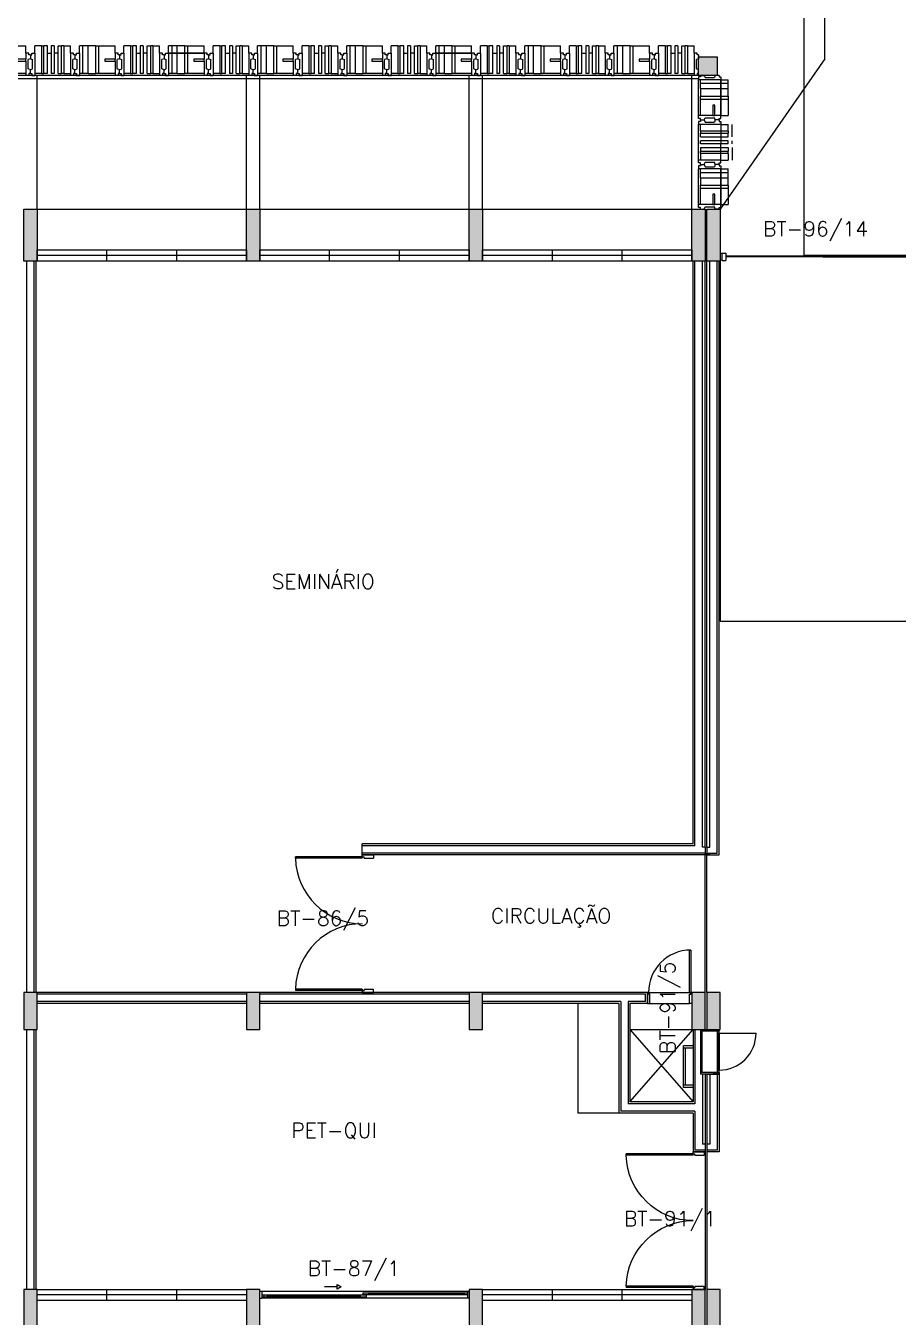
# Model space of a CAD drawing. Header units: millimetres. Extents: x 3605 to 3741, y 1123 to 1192.
# Drawn here: x 3701.54 to 3713.29, y 1165.28 to 1182.67 of the extents above; entities that cross this region are included whole.
import ezdxf

# ---------------------------------------------------------------- set-up
doc = ezdxf.new("R2010")
doc.units = ezdxf.units.MM
doc.linetypes.add('HIDDEN', pattern=[9.525, 6.35, -3.175])
for name, color, linetype in [('ar-acesso', 2, 'Continuous'), ('ar-alv', 2, 'Continuous'), ('ar-alv-v', 1, 'Continuous'), ('ar-banc', 1, 'Continuous'), ('ar-brs', 2, 'Continuous'), ('ar-esc', 2, 'Continuous'), ('ar-esq', 2, 'Continuous'), ('ar-estc', 1, 'Continuous'), ('ar-piso', 1, 'Continuous'), ('ar-porta', 1, 'Continuous'), ('ar-proj', 1, 'HIDDEN'), ('ar-projarmario', 1, 'HIDDEN'), ('ar-reboco', 2, 'Continuous'), ('AR-SIMB CONG', 1, 'Continuous'), ('ar-xis', 1, 'Continuous'), ('brs-proj', 1, 'HIDDEN'), ('brs1', 2, 'Continuous'), ('brs2', 1, 'Continuous'), ('brs3', 1, 'Continuous'), ('brs4', 1, 'Continuous'), ('brs5', 1, 'Continuous'), ('ENDEREÇO', 2, 'Continuous'), ('esq-01', 1, 'Continuous'), ('esq-02', 1, 'Continuous'), ('esq-03', 1, 'HIDDEN'), ('esq4', 1, 'Continuous'), ('estc-01', 3, 'Continuous'), ('h-estc', 3, 'Continuous'), ('mob-aud1', 1, 'Continuous'), ('ptm', 2, 'Continuous'), ('shaft1', 2, 'Continuous'), ('TEXTO', 2, 'Continuous')]:
    doc.layers.add(name, color=color, linetype=linetype)
doc.styles.add('UNB-100', font='simplex.shx', dxfattribs={"height": 0.2})
doc.styles.add('UNB1-100', font='simplex.shx', dxfattribs={"height": 0.2})

# ---------------------------------------------------------------- blocks, each defined once
blk = doc.blocks.new('pm-dp90-02p')
at = {"layer": 'ptm'}
for p, q in [((-0.925, 0), (-0.925, 0.15)), ((-0.925, 0.15), (-0.88, 0.15)), ((-0.9, 0), (-0.925, 0)), ((-0.88, 0.025), (-0.9, 0.025)), ((-0.9, 0), (-0.9, 0.025)), ((-0.9, 0), (-0.9, -0.9)), ((-0.88, 0), (-0.9, 0)), ((-0.88, 0.025), (-0.88, 0.15)), ((-0.88, 0), (-0.88, -0.9)), ((0.88, 0.025), (0.88, 0.15)), ((0.925, 0.15), (0.88, 0.15)), ((0.88, 0.025), (0.9, 0.025)), ((0.9, 0), (0.9, 0.025)), ((0.925, 0), (0.925, 0.15)), ((0.88, 0), (0.88, -0.9)), ((0.88, 0), (0.9, 0)), ((0.9, 0), (0.9, -0.9)), ((0.9, 0), (0.925, 0)), ((-0.88, -0.9), (-0.9, -0.9)), ((0.88, -0.9), (0.9, -0.9))]:
    blk.add_line(p, q, dxfattribs=at)
at = {"layer": 'ptm', "color": 1}
for centre, start, end in [((-0.9, 0), 271.2733, 360), ((0.9, 0), 180, 268.7267)]:
    blk.add_arc(centre, 0.9, start, end, dxfattribs=at)
blk = doc.blocks.new('plr01-01p')
at = {"layer": 'h-estc'}
blk.add_hatch(color=3, dxfattribs=at).paths.add_polyline_path([(0.09, 0.075), (-0.09, 0.075), (-0.09, -0.625), (0.09, -0.625)])
at = {"layer": 'estc-01', "color": 3}
blk.add_lwpolyline([(-0.09, 0.075), (-0.09, -0.625), (0.09, -0.625), (0.09, 0.075)], close=True, dxfattribs=at)
blk = doc.blocks.new('esq02-01p')
at = {"layer": 'esq-01'}
for p, q in [((2.91, 0), (0.09, 0)), ((1.03, -0.075), (1.03, 0.075)), ((1.97, -0.075), (1.97, 0.075))]:
    blk.add_line(p, q, dxfattribs=at)
at = {"layer": 'esq-02'}
blk.add_lwpolyline([(2.91, -0.075), (0.09, -0.075), (0.09, 0.075), (2.91, 0.075)], close=True, dxfattribs=at)
blk = doc.blocks.new('esq15-01p')
at = {"layer": 'esq-01'}
for p, q in [((2.91, 0), (0.09, 0)), ((1.03, -0.075), (1.03, 0.075)), ((1.97, -0.075), (1.97, 0.075))]:
    blk.add_line(p, q, dxfattribs=at)
at = {"layer": 'esq-02'}
blk.add_lwpolyline([(2.91, -0.075), (0.09, -0.075), (0.09, 0.075), (2.91, 0.075)], close=True, dxfattribs=at)
blk = doc.blocks.new('plr02-01p')
at = {"layer": 'h-estc'}
blk.add_hatch(color=3, dxfattribs=at).paths.add_polyline_path([(0.09, 0.075), (-0.09, 0.075), (-0.09, -0.425), (0.09, -0.425)])
at = {"layer": 'estc-01', "color": 3}
blk.add_lwpolyline([(-0.09, 0.075), (-0.09, -0.425), (0.09, -0.425), (0.09, 0.075)], close=True, dxfattribs=at)
blk = doc.blocks.new('BRS01-01C-')
at = {"layer": 'brs-proj'}
for p, q in [((-0.075, 0.54), (-0.075, 0.06)), ((0.2, 0.28), (-0.175, 0.28))]:
    blk.add_line(p, q, dxfattribs=at)
at = {"layer": 'brs1'}
for p, q in [((-0.075, 0.58), (-0.075, 0.54)), ((-0.05, 0.58), (-0.075, 0.58)), ((-0.075, 0.54), (0.225, 0.54)), ((-0.05, 0.6), (-0.05, 0.58)), ((-0.05, 0.6), (0, 0.6)), ((0, 0.6), (0.013, 0.57)), ((0.137, 0.57), (0.013, 0.57)), ((0.15, 0.6), (0.137, 0.57)), ((0.2, 0.6), (0.15, 0.6)), ((0.2, 0.6), (0.2, 0.58)), ((0.2, 0.58), (0.225, 0.58)), ((0.225, 0.58), (0.225, 0.54)), ((-0.075, 0.06), (0.005, 0.06)), ((-0.075, 0.02), (-0.075, 0.06)), ((-0.05, 0.02), (-0.075, 0.02)), ((-0.05, 0), (-0.05, 0.02)), ((-0.05, 0), (0, 0)), ((0, 0), (0.013, 0.03)), ((0.137, 0.03), (0.013, 0.03)), ((0.035, 0.06), (0.225, 0.06)), ((0.15, 0), (0.137, 0.03)), ((0.2, 0), (0.15, 0)), ((0.2, 0.02), (0.225, 0.02)), ((0.2, 0), (0.2, 0.02)), ((0.225, 0.02), (0.225, 0.06))]:
    blk.add_line(p, q, dxfattribs=at)
at = {"layer": 'brs2'}
blk.add_line((0.225, 0.06), (0.225, 0.54), dxfattribs=at)
at = {"layer": 'brs3'}
for p, q in [((0.2, 0.493), (-0.175, 0.493)), ((-0.175, 0.422), (-0.175, 0.493)), ((0.2, 0.422), (-0.175, 0.422)), ((0.2, 0.422), (0.2, 0.493)), ((0.005, 0.06), (0.005, 0.2)), ((0.005, 0.2), (0.035, 0.2)), ((0.035, 0.2), (0.035, 0.06))]:
    blk.add_line(p, q, dxfattribs=at)
at = {"layer": 'brs4'}
for p, q in [((-0.075, 0.54), (-0.175, 0.54)), ((-0.175, 0.493), (-0.175, 0.54)), ((0.2, 0.493), (0.2, 0.54)), ((-0.175, 0.32), (-0.175, 0.06)), ((0.2, 0.32), (-0.175, 0.32)), ((0.2, 0.06), (0.2, 0.32)), ((-0.075, 0.06), (-0.175, 0.06))]:
    blk.add_line(p, q, dxfattribs=at)
at = {"layer": 'brs4', "color": 2}
for p, q in [((-0.175, 0.32), (-0.175, 0.422)), ((0.2, 0.422), (0.2, 0.32))]:
    blk.add_line(p, q, dxfattribs=at)
at = {"layer": 'brs5'}
blk.add_line((-0.075, 0.06), (-0.075, 0.54), dxfattribs=at)
at = {"layer": 'brs5', "color": 1}
blk.add_line((0.035, 0.06), (0.005, 0.06), dxfattribs=at)
blk = doc.blocks.new('BRS01-02C')
at = {"layer": 'brs-proj'}
for p, q in [((0.06, 0.075), (0.228, 0.075)), ((0.28, 0.075), (0.32, 0.075)), ((0.54, 0.075), (0.372, 0.075))]:
    blk.add_line(p, q, dxfattribs=at)
at = {"layer": 'brs1'}
for p, q in [((0, 0.05), (0.02, 0.05)), ((0, 0.05), (0, 0)), ((0, 0), (0.03, -0.013)), ((0.02, 0.075), (0.06, 0.075)), ((0.02, 0.05), (0.02, 0.075)), ((0.06, 0.075), (0.06, -0.225)), ((0.54, 0.075), (0.54, -0.225)), ((0.58, 0.075), (0.54, 0.075)), ((0.6, 0), (0.57, -0.013)), ((0.58, 0.05), (0.58, 0.075)), ((0.6, 0.05), (0.58, 0.05)), ((0.6, 0.05), (0.6, 0)), ((0, -0.15), (0.03, -0.137)), ((0, -0.2), (0, -0.15)), ((0.03, -0.137), (0.03, -0.013)), ((0.57, -0.137), (0.57, -0.013)), ((0.6, -0.15), (0.57, -0.137)), ((0.6, -0.2), (0.6, -0.15)), ((0, -0.2), (0.02, -0.2)), ((0.02, -0.2), (0.02, -0.225)), ((0.02, -0.225), (0.06, -0.225)), ((0.58, -0.225), (0.54, -0.225)), ((0.58, -0.2), (0.58, -0.225)), ((0.6, -0.2), (0.58, -0.2))]:
    blk.add_line(p, q, dxfattribs=at)
at = {"layer": 'brs2'}
for p, q in [((0.228, 0.075), (0.28, 0.075)), ((0.372, 0.075), (0.32, 0.075)), ((0.54, -0.225), (0.06, -0.225))]:
    blk.add_line(p, q, dxfattribs=at)
at = {"layer": 'brs3'}
for p, q in [((0.18, -0.2), (0.18, 0.175)), ((0.228, 0.175), (0.18, 0.175)), ((0.228, -0.2), (0.228, 0.175)), ((0.372, -0.2), (0.372, 0.175)), ((0.372, 0.175), (0.42, 0.175)), ((0.42, -0.2), (0.42, 0.175)), ((0.228, -0.2), (0.18, -0.2)), ((0.372, -0.2), (0.42, -0.2))]:
    blk.add_line(p, q, dxfattribs=at)
at = {"layer": 'brs4'}
for p, q in [((0.06, 0.075), (0.06, 0.175)), ((0.15, 0.175), (0.06, 0.175)), ((0.15, 0.175), (0.15, -0.2)), ((0.28, 0.175), (0.28, -0.2)), ((0.32, 0.175), (0.28, 0.175)), ((0.32, 0.175), (0.32, -0.2)), ((0.45, 0.175), (0.54, 0.175)), ((0.45, 0.175), (0.45, -0.2)), ((0.54, 0.075), (0.54, 0.175)), ((0.15, -0.2), (0.06, -0.2)), ((0.32, -0.2), (0.28, -0.2)), ((0.45, -0.2), (0.54, -0.2))]:
    blk.add_line(p, q, dxfattribs=at)
at = {"layer": 'brs4', "color": 3}
for p, q in [((0.15, 0.175), (0.18, 0.175)), ((0.45, 0.175), (0.42, 0.175)), ((0.15, -0.2), (0.18, -0.2)), ((0.45, -0.2), (0.42, -0.2))]:
    blk.add_line(p, q, dxfattribs=at)
at = {"layer": 'brs5'}
for p, q in [((0.228, 0.225), (0.06, 0.225)), ((0.32, 0.225), (0.28, 0.225)), ((0.372, 0.225), (0.54, 0.225))]:
    blk.add_line(p, q, dxfattribs=at)
blk = doc.blocks.new('brs01-01p-oeste')
at = {"layer": 'brs-proj'}
for p, q in [((0.92, -0.2), (0.92, 0.175)), ((2.12, -0.2), (2.12, 0.175))]:
    blk.add_line(p, q, dxfattribs=at)
at = {"layer": 'brs1'}
for p, q in [((0.18, -0.2), (0.18, 0.175)), ((0.228, 0.175), (0.18, 0.175)), ((0.228, -0.2), (0.228, 0.175)), ((0.372, -0.2), (0.372, 0.175)), ((0.372, 0.175), (0.42, 0.175)), ((0.42, -0.2), (0.42, 0.175)), ((0.707, -0.2), (0.707, 0.175)), ((0.778, 0.175), (0.707, 0.175)), ((0.778, -0.2), (0.778, 0.175)), ((1.38, -0.2), (1.38, 0.175)), ((1.428, 0.175), (1.38, 0.175)), ((1.428, -0.2), (1.428, 0.175)), ((1.572, -0.2), (1.572, 0.175)), ((1.572, 0.175), (1.62, 0.175)), ((1.62, -0.2), (1.62, 0.175)), ((1.907, -0.2), (1.907, 0.175)), ((1.978, 0.175), (1.907, 0.175)), ((1.978, -0.2), (1.978, 0.175)), ((2.58, -0.2), (2.58, 0.175)), ((2.628, 0.175), (2.58, 0.175)), ((2.628, -0.2), (2.628, 0.175)), ((2.772, -0.2), (2.772, 0.175)), ((2.772, 0.175), (2.82, 0.175)), ((2.82, -0.2), (2.82, 0.175)), ((0, 0.05), (0.02, 0.05)), ((0, 0.05), (0, 0)), ((0, 0), (0.03, -0.013)), ((0.02, 0.075), (0.06, 0.075)), ((0.02, 0.05), (0.02, 0.075)), ((0.06, 0.075), (0.06, -0.225)), ((0.54, 0.075), (0.54, -0.225)), ((0.58, 0.075), (0.54, 0.075)), ((0.6, 0), (0.57, -0.013)), ((0.58, 0.05), (0.58, 0.075)), ((0.6, 0.05), (0.58, 0.05)), ((0.6, 0.05), (0.62, 0.05)), ((0.6, 0.05), (0.6, 0)), ((0.6, 0.05), (0.6, 0)), ((0.6, 0), (0.63, -0.013)), ((0.62, 0.075), (0.66, 0.075)), ((0.62, 0.05), (0.62, 0.075)), ((0.66, 0.075), (0.66, -0.225)), ((1.14, 0.075), (1.14, -0.005)), ((1.18, 0.075), (1.14, 0.075)), ((1.2, 0), (1.17, -0.013)), ((1.18, 0.05), (1.18, 0.075)), ((1.2, 0.05), (1.18, 0.05)), ((1.2, 0.05), (1.22, 0.05)), ((1.2, 0.05), (1.2, 0)), ((1.2, 0.05), (1.2, 0)), ((1.2, 0), (1.23, -0.013)), ((1.22, 0.075), (1.26, 0.075)), ((1.22, 0.05), (1.22, 0.075)), ((1.26, 0.075), (1.26, -0.225)), ((1.74, 0.075), (1.74, -0.225)), ((1.78, 0.075), (1.74, 0.075)), ((1.8, 0), (1.77, -0.013)), ((1.78, 0.05), (1.78, 0.075)), ((1.8, 0.05), (1.78, 0.05)), ((1.8, 0.05), (1.82, 0.05)), ((1.8, 0.05), (1.8, 0)), ((1.8, 0.05), (1.8, 0)), ((1.8, 0), (1.83, -0.013)), ((1.82, 0.075), (1.86, 0.075)), ((1.82, 0.05), (1.82, 0.075)), ((1.86, 0.075), (1.86, -0.225)), ((2.34, 0.075), (2.34, -0.005)), ((2.38, 0.075), (2.34, 0.075)), ((2.4, 0), (2.37, -0.013)), ((2.38, 0.05), (2.38, 0.075)), ((2.4, 0.05), (2.38, 0.05)), ((2.4, 0.05), (2.42, 0.05)), ((2.4, 0.05), (2.4, 0)), ((2.4, 0.05), (2.4, 0)), ((2.4, 0), (2.43, -0.013)), ((2.42, 0.075), (2.46, 0.075)), ((2.42, 0.05), (2.42, 0.075)), ((2.46, 0.075), (2.46, -0.225)), ((2.94, 0.075), (2.94, -0.225)), ((2.98, 0.075), (2.94, 0.075)), ((3, 0), (2.97, -0.013)), ((2.98, 0.05), (2.98, 0.075)), ((3, 0.05), (2.98, 0.05)), ((3, 0.05), (3, 0)), ((0, -0.15), (0.03, -0.137)), ((0, -0.2), (0, -0.15)), ((0.03, -0.137), (0.03, -0.013)), ((0.57, -0.137), (0.57, -0.013)), ((0.6, -0.15), (0.57, -0.137)), ((0.6, -0.15), (0.63, -0.137)), ((0.6, -0.2), (0.6, -0.15)), ((0.6, -0.2), (0.6, -0.15)), ((0.63, -0.137), (0.63, -0.013)), ((1.14, -0.005), (1, -0.005)), ((1, -0.005), (1, -0.035)), ((1, -0.035), (1.14, -0.035)), ((1.14, -0.035), (1.14, -0.225)), ((1.17, -0.137), (1.17, -0.013)), ((1.2, -0.15), (1.17, -0.137)), ((1.2, -0.15), (1.23, -0.137)), ((1.2, -0.2), (1.2, -0.15)), ((1.2, -0.2), (1.2, -0.15)), ((1.23, -0.137), (1.23, -0.013)), ((1.77, -0.137), (1.77, -0.013)), ((1.8, -0.15), (1.77, -0.137)), ((1.8, -0.15), (1.83, -0.137)), ((1.8, -0.2), (1.8, -0.15)), ((1.8, -0.2), (1.8, -0.15)), ((1.83, -0.137), (1.83, -0.013)), ((2.34, -0.005), (2.2, -0.005)), ((2.2, -0.005), (2.2, -0.035)), ((2.2, -0.035), (2.34, -0.035)), ((2.34, -0.035), (2.34, -0.225)), ((2.37, -0.137), (2.37, -0.013)), ((2.4, -0.15), (2.37, -0.137)), ((2.4, -0.15), (2.43, -0.137)), ((2.4, -0.2), (2.4, -0.15)), ((2.4, -0.2), (2.4, -0.15)), ((2.43, -0.137), (2.43, -0.013)), ((2.97, -0.137), (2.97, -0.013)), ((3, -0.15), (2.97, -0.137)), ((3, -0.2), (3, -0.15)), ((0, -0.2), (0.02, -0.2)), ((0.02, -0.2), (0.02, -0.225)), ((0.02, -0.225), (0.06, -0.225)), ((0.228, -0.2), (0.18, -0.2)), ((0.372, -0.2), (0.42, -0.2)), ((0.58, -0.225), (0.54, -0.225)), ((0.58, -0.2), (0.58, -0.225)), ((0.6, -0.2), (0.58, -0.2)), ((0.6, -0.2), (0.62, -0.2)), ((0.62, -0.2), (0.62, -0.225)), ((0.62, -0.225), (0.66, -0.225)), ((1.18, -0.225), (1.14, -0.225)), ((1.18, -0.2), (1.18, -0.225)), ((1.2, -0.2), (1.18, -0.2)), ((1.2, -0.2), (1.22, -0.2)), ((1.22, -0.2), (1.22, -0.225)), ((1.22, -0.225), (1.26, -0.225)), ((1.428, -0.2), (1.38, -0.2)), ((1.572, -0.2), (1.62, -0.2)), ((1.78, -0.225), (1.74, -0.225)), ((1.78, -0.2), (1.78, -0.225)), ((1.8, -0.2), (1.78, -0.2)), ((1.8, -0.2), (1.82, -0.2)), ((1.82, -0.2), (1.82, -0.225)), ((1.82, -0.225), (1.86, -0.225)), ((1.978, -0.2), (1.907, -0.2)), ((2.38, -0.225), (2.34, -0.225)), ((2.38, -0.2), (2.38, -0.225)), ((2.4, -0.2), (2.38, -0.2)), ((2.4, -0.2), (2.42, -0.2)), ((2.42, -0.2), (2.42, -0.225)), ((2.42, -0.225), (2.46, -0.225)), ((2.628, -0.2), (2.58, -0.2)), ((2.772, -0.2), (2.82, -0.2)), ((2.98, -0.225), (2.94, -0.225)), ((2.98, -0.2), (2.98, -0.225)), ((3, -0.2), (2.98, -0.2))]:
    blk.add_line(p, q, dxfattribs=at)
at = {"layer": 'brs2'}
for p, q in [((0.228, 0.075), (0.28, 0.075)), ((0.372, 0.075), (0.32, 0.075)), ((1.428, 0.075), (1.48, 0.075)), ((1.572, 0.075), (1.52, 0.075)), ((2.628, 0.075), (2.68, 0.075)), ((2.772, 0.075), (2.72, 0.075)), ((0.54, -0.225), (0.06, -0.225)), ((1.14, -0.225), (0.66, -0.225)), ((1.74, -0.225), (1.26, -0.225)), ((2.34, -0.225), (1.86, -0.225)), ((2.94, -0.225), (2.46, -0.225))]:
    blk.add_line(p, q, dxfattribs=at)
at = {"layer": 'brs3'}
for p, q in [((0.15, 0.175), (0.18, 0.175)), ((0.45, 0.175), (0.42, 0.175)), ((1.35, 0.175), (1.38, 0.175)), ((1.65, 0.175), (1.62, 0.175)), ((2.55, 0.175), (2.58, 0.175)), ((2.85, 0.175), (2.82, 0.175)), ((0.15, -0.2), (0.18, -0.2)), ((0.45, -0.2), (0.42, -0.2)), ((0.778, -0.2), (0.707, -0.2)), ((1.35, -0.2), (1.38, -0.2)), ((1.65, -0.2), (1.62, -0.2)), ((2.55, -0.2), (2.58, -0.2)), ((2.85, -0.2), (2.82, -0.2))]:
    blk.add_line(p, q, dxfattribs=at)
at = {"layer": 'brs4'}
for p, q in [((0.06, 0.075), (0.06, 0.175)), ((0.15, 0.175), (0.06, 0.175)), ((0.15, 0.175), (0.15, -0.2)), ((0.28, 0.175), (0.28, -0.2)), ((0.32, 0.175), (0.28, 0.175)), ((0.32, 0.175), (0.32, -0.2)), ((0.45, 0.175), (0.54, 0.175)), ((0.45, 0.175), (0.45, -0.2)), ((0.54, 0.075), (0.54, 0.175)), ((0.66, 0.075), (0.66, 0.175)), ((0.707, 0.175), (0.66, 0.175)), ((0.88, 0.175), (0.778, 0.175)), ((0.88, 0.175), (1.14, 0.175)), ((0.88, -0.2), (0.88, 0.175)), ((1.14, 0.075), (1.14, 0.175)), ((1.26, 0.075), (1.26, 0.175)), ((1.35, 0.175), (1.26, 0.175)), ((1.35, 0.175), (1.35, -0.2)), ((1.48, 0.175), (1.48, -0.2)), ((1.52, 0.175), (1.48, 0.175)), ((1.52, 0.175), (1.52, -0.2)), ((1.65, 0.175), (1.74, 0.175)), ((1.65, 0.175), (1.65, -0.2)), ((1.74, 0.075), (1.74, 0.175)), ((1.86, 0.075), (1.86, 0.175)), ((1.907, 0.175), (1.86, 0.175)), ((2.08, 0.175), (1.978, 0.175)), ((2.08, 0.175), (2.34, 0.175)), ((2.08, -0.2), (2.08, 0.175)), ((2.34, 0.075), (2.34, 0.175)), ((2.46, 0.075), (2.46, 0.175)), ((2.55, 0.175), (2.46, 0.175)), ((2.55, 0.175), (2.55, -0.2)), ((2.68, 0.175), (2.68, -0.2)), ((2.72, 0.175), (2.68, 0.175)), ((2.72, 0.175), (2.72, -0.2)), ((2.85, 0.175), (2.94, 0.175)), ((2.85, 0.175), (2.85, -0.2)), ((2.94, 0.075), (2.94, 0.175)), ((0.15, -0.2), (0.06, -0.2)), ((0.32, -0.2), (0.28, -0.2)), ((0.45, -0.2), (0.54, -0.2)), ((0.707, -0.2), (0.66, -0.2)), ((0.778, -0.2), (0.88, -0.2)), ((1.14, -0.2), (0.88, -0.2)), ((1.35, -0.2), (1.26, -0.2)), ((1.52, -0.2), (1.48, -0.2)), ((1.65, -0.2), (1.74, -0.2)), ((1.907, -0.2), (1.86, -0.2)), ((1.978, -0.2), (2.08, -0.2)), ((2.34, -0.2), (2.08, -0.2)), ((2.55, -0.2), (2.46, -0.2)), ((2.72, -0.2), (2.68, -0.2)), ((2.85, -0.2), (2.94, -0.2))]:
    blk.add_line(p, q, dxfattribs=at)
at = {"layer": 'brs5'}
for p, q in [((1.14, -0.035), (1.14, -0.005)), ((2.34, -0.035), (2.34, -0.005))]:
    blk.add_line(p, q, dxfattribs=at)
blk = doc.blocks.new('esq01-01p')
at = {"layer": 'esq-01'}
for p, q in [((0, 0), (0.05, 0)), ((3, 0), (3.05, 0)), ((5.72, 0.004), (5.72, -0.096)), ((5.77, 0.004), (5.72, 0.004)), ((5.77, -0.096), (5.77, 0.004)), ((5.77, 0), (5.795, 0)), ((8.774, 0), (8.724, 0)), ((0, -0.006), (-0.025, -0.006)), ((0, -0.096), (-0.025, -0.096)), ((0, 0), (0, -0.1)), ((0, -0.1), (0.05, -0.1)), ((0.05, -0.1), (0.05, 0)), ((2.72, -0.01), (2.72, -0.11)), ((2.77, -0.01), (2.72, -0.01)), ((2.77, -0.11), (2.72, -0.11)), ((2.77, -0.11), (2.77, -0.01)), ((2.77, -0.014), (2.795, -0.014)), ((2.77, -0.104), (2.795, -0.104)), ((3, -0.006), (2.975, -0.006)), ((3, -0.096), (2.975, -0.096)), ((3, 0), (3, -0.1)), ((3, -0.1), (3.05, -0.1)), ((3.05, -0.1), (3.05, 0)), ((5.77, -0.096), (5.72, -0.096)), ((5.77, -0.09), (5.795, -0.09)), ((6.004, -0.014), (5.979, -0.014)), ((6.004, -0.104), (5.979, -0.104)), ((6.004, -0.11), (6.004, -0.01)), ((6.004, -0.01), (6.054, -0.01)), ((6.004, -0.11), (6.054, -0.11)), ((6.054, -0.01), (6.054, -0.11)), ((8.724, -0.1), (8.724, 0)), ((8.774, -0.1), (8.724, -0.1)), ((8.774, 0), (8.774, -0.1)), ((8.774, -0.006), (8.799, -0.006)), ((8.774, -0.096), (8.799, -0.096))]:
    blk.add_line(p, q, dxfattribs=at)
for points in [[(4.337, 0.004), (4.387, 0.004), (4.387, 0.014), (4.337, 0.014)], [(4.387, 0.004), (4.337, 0.004), (4.337, 0.014), (4.387, 0.014)], [(4.437, 0.004), (4.387, 0.004), (4.387, 0.014), (4.437, 0.014)], [(4.387, 0.004), (4.437, 0.004), (4.437, 0.014), (4.387, 0.014)], [(1.36, -0.055), (1.41, -0.055), (1.41, -0.045), (1.36, -0.045)], [(1.41, -0.055), (1.36, -0.055), (1.36, -0.065), (1.41, -0.065)], [(7.414, -0.055), (7.364, -0.055), (7.364, -0.045), (7.414, -0.045)], [(7.364, -0.055), (7.414, -0.055), (7.414, -0.065), (7.364, -0.065)]]:
    blk.add_lwpolyline(points, close=True, dxfattribs=at)
at = {"layer": 'esq-02'}
for p, q in [((3.05, 0.014), (4.337, 0.014)), ((3.05, 0.004), (3.05, 0.014)), ((3.05, 0.004), (4.337, 0.004)), ((5.72, 0.014), (4.437, 0.014)), ((5.72, 0.004), (4.437, 0.004)), ((5.72, 0.004), (5.72, 0.014)), ((0.05, -0.055), (1.36, -0.055)), ((0.05, -0.065), (1.36, -0.065)), ((2.72, -0.045), (1.41, -0.045)), ((2.72, -0.055), (1.41, -0.055)), ((6.054, -0.045), (7.364, -0.045)), ((6.054, -0.055), (7.364, -0.055)), ((8.724, -0.055), (7.414, -0.055)), ((8.724, -0.065), (7.414, -0.065))]:
    blk.add_line(p, q, dxfattribs=at)

msp = doc.modelspace()

# ---------------------------------------------------------------- hatches: boundary and pattern name
at = {"layer": 'h-estc'}
h = msp.add_hatch(color=3, dxfattribs=at)
h.paths.add_polyline_path([(3710.799, 1182.151), (3710.599, 1182.151), (3710.599, 1182.001), (3710.799, 1182.001)])
h.paths.add_polyline_path([(3710.849, 1182.151), (3710.799, 1182.151), (3710.799, 1182.001), (3710.849, 1182.001)])
h.paths.add_polyline_path([(3710.849, 1182.251), (3710.799, 1182.251), (3710.799, 1182.151), (3710.849, 1182.151)])
h.paths.add_polyline_path([(3710.799, 1182.251), (3710.599, 1182.251), (3710.599, 1182.226), (3710.599, 1182.151), (3710.799, 1182.151)])

# ---------------------------------------------------------------- linework, layer by layer
at = {"layer": 'ar-acesso'}
msp.add_line((3686.689, 1181.961), (3710.599, 1181.961), dxfattribs=at)
at = {"layer": 'ar-alv'}
for p, q in [((3701.549, 1169.651), (3701.549, 1179.501)), ((3701.649, 1169.651), (3701.649, 1179.501)), ((3710.549, 1171.626), (3710.549, 1179.501)), ((3710.649, 1171.606), (3710.649, 1179.501)), ((3710.749, 1171.606), (3710.749, 1179.501)), ((3710.849, 1171.526), (3710.849, 1179.501)), ((3710.549, 1171.626), (3706.069, 1171.626)), ((3710.689, 1171.606), (3710.649, 1171.606)), ((3710.689, 1171.606), (3710.689, 1171.526)), ((3710.709, 1171.606), (3710.749, 1171.606)), ((3710.709, 1171.606), (3710.709, 1171.526)), ((3710.689, 1171.526), (3706.069, 1171.526)), ((3710.709, 1171.526), (3710.849, 1171.526)), ((3704.509, 1169.626), (3701.689, 1169.626)), ((3704.509, 1169.526), (3701.689, 1169.526)), ((3707.509, 1169.626), (3704.689, 1169.626)), ((3707.509, 1169.526), (3704.689, 1169.526)), ((3709.884, 1169.626), (3707.689, 1169.626)), ((3709.549, 1169.526), (3707.689, 1169.526)), ((3709.549, 1169.526), (3709.549, 1168.051)), ((3709.649, 1169.526), (3709.649, 1168.151)), ((3709.884, 1169.526), (3709.649, 1169.526)), ((3709.884, 1169.526), (3709.884, 1169.626)), ((3701.549, 1165.651), (3701.549, 1169.151)), ((3701.649, 1165.651), (3701.649, 1169.151)), ((3710.549, 1169.151), (3710.549, 1168.151)), ((3710.849, 1169.126), (3710.849, 1169.126)), ((3710.649, 1168.551), (3710.649, 1167.606)), ((3710.749, 1168.551), (3710.749, 1167.606)), ((3710.849, 1168.551), (3710.849, 1167.526)), ((3710.549, 1168.151), (3709.649, 1168.151)), ((3710.549, 1168.051), (3709.549, 1168.051)), ((3710.549, 1168.051), (3710.549, 1167.526)), ((3710.689, 1167.606), (3710.649, 1167.606)), ((3710.689, 1167.606), (3710.689, 1167.526)), ((3710.709, 1167.606), (3710.709, 1167.526)), ((3710.749, 1167.606), (3710.709, 1167.606)), ((3710.689, 1167.526), (3710.549, 1167.526)), ((3710.849, 1167.526), (3710.709, 1167.526))]:
    msp.add_line(p, q, dxfattribs=at)
at = {"layer": 'ar-alv-v'}
msp.add_arc((3710.494, 1169.651), 0.57, 90, 180, dxfattribs=at)
at = {"layer": 'ar-banc'}
for p in [(3708.974, 1169.501), (3709.524, 1168.026)]:
    msp.add_line(p, (3708.974, 1168.026), dxfattribs=at)
at = {"layer": 'ar-esc'}
for p, q in [((3710.394, 1168.371), (3710.394, 1168.931)), ((3710.524, 1168.931), (3710.394, 1168.931)), ((3710.524, 1168.901), (3710.394, 1168.901)), ((3710.424, 1168.401), (3710.424, 1168.901)), ((3710.524, 1168.401), (3710.394, 1168.401)), ((3710.524, 1168.371), (3710.394, 1168.371))]:
    msp.add_line(p, q, dxfattribs=at)
at = {"layer": 'ar-estc'}
msp.add_lwpolyline([(3710.849, 1182.001), (3710.599, 1182.001), (3710.599, 1182.251), (3710.849, 1182.251)], close=True, dxfattribs=at)
at = {"layer": 'ar-piso'}
for p, q in [((3712.299, 1182.226), (3712.299, 1189.976)), ((3712.299, 1182.226), (3710.889, 1180.201)), ((3710.599, 1182.001), (3692.689, 1182.001)), ((3701.689, 1180.201), (3701.689, 1182.001)), ((3704.509, 1180.201), (3704.509, 1182.001)), ((3704.689, 1180.201), (3704.689, 1182.001)), ((3707.509, 1180.201), (3707.509, 1182.001)), ((3707.689, 1180.201), (3707.689, 1182.001)), ((3710.509, 1180.201), (3710.509, 1182.001)), ((3701.674, 1180.201), (3704.524, 1180.201)), ((3704.674, 1180.201), (3707.524, 1180.201)), ((3707.674, 1180.201), (3710.509, 1180.201)), ((3710.689, 1171.606), (3710.689, 1179.501)), ((3710.709, 1171.606), (3710.709, 1179.501)), ((3710.689, 1169.651), (3710.689, 1171.501)), ((3710.709, 1169.651), (3710.709, 1171.501)), ((3709.924, 1169.651), (3710.494, 1169.651)), ((3709.944, 1169.501), (3710.474, 1169.501)), ((3709.674, 1169.151), (3710.509, 1169.151)), ((3710.689, 1168.551), (3710.689, 1167.606)), ((3710.709, 1168.551), (3710.709, 1167.606)), ((3710.689, 1167.501), (3710.689, 1165.651)), ((3710.709, 1167.501), (3710.709, 1165.651))]:
    msp.add_line(p, q, dxfattribs=at)
at = {"layer": 'ar-porta', "color": 2}
msp.add_line((3706.069, 1171.501), (3706.069, 1171.651), dxfattribs=at)
at = {"layer": 'ar-proj'}
for p, q in [((3710.889, 1174.651), (3719.709, 1174.651)), ((3710.874, 1169.101), (3711.373, 1169.101))]:
    msp.add_line(p, q, dxfattribs=at)
at = {"layer": 'ar-proj', "color": 1}
msp.add_lwpolyline([(3713.744, 1179.576), (3712.019, 1179.576), (3712.019, 1186.576), (3718.619, 1186.576), (3718.619, 1179.576), (3716.894, 1179.576)], dxfattribs=at)
at = {"layer": 'ar-proj'}
msp.add_arc((3710.874, 1169.101), 0.498, 270, 0, dxfattribs=at)
at = {"layer": 'ar-projarmario'}
msp.add_line((3710.889, 1179.501), (3710.889, 1174.651), dxfattribs=at)
at = {"layer": 'ar-reboco'}
for p, q in [((3701.674, 1169.651), (3701.674, 1179.501)), ((3710.524, 1171.651), (3710.524, 1179.501)), ((3710.874, 1171.501), (3710.874, 1179.501)), ((3710.524, 1171.651), (3706.069, 1171.651)), ((3710.749, 1171.501), (3706.069, 1171.501)), ((3710.689, 1171.501), (3710.524, 1171.501)), ((3710.689, 1171.526), (3710.689, 1171.501)), ((3710.709, 1171.501), (3710.709, 1171.526)), ((3710.709, 1171.501), (3710.874, 1171.501)), ((3704.509, 1169.651), (3701.689, 1169.651)), ((3707.509, 1169.651), (3704.689, 1169.651)), ((3709.909, 1169.651), (3707.689, 1169.651)), ((3709.909, 1169.501), (3709.909, 1169.651)), ((3704.509, 1169.501), (3701.689, 1169.501)), ((3707.509, 1169.501), (3704.689, 1169.501)), ((3709.524, 1169.501), (3707.689, 1169.501)), ((3709.524, 1169.501), (3709.524, 1168.026)), ((3709.674, 1169.501), (3709.674, 1168.176)), ((3709.909, 1169.501), (3709.674, 1169.501)), ((3701.674, 1165.651), (3701.674, 1169.151)), ((3710.524, 1169.151), (3710.524, 1168.176)), ((3710.624, 1169.151), (3710.624, 1168.551)), ((3710.624, 1169.151), (3710.874, 1169.151)), ((3710.644, 1169.131), (3710.874, 1169.131)), ((3710.874, 1169.126), (3710.874, 1169.126)), ((3710.874, 1168.551), (3710.624, 1168.551)), ((3710.874, 1168.571), (3710.644, 1168.571)), ((3710.724, 1168.551), (3710.874, 1168.551)), ((3710.874, 1168.551), (3710.874, 1167.501)), ((3710.524, 1168.176), (3709.674, 1168.176)), ((3710.524, 1168.026), (3709.524, 1168.026)), ((3710.524, 1168.026), (3710.524, 1167.501)), ((3710.689, 1167.501), (3710.524, 1167.501)), ((3710.689, 1167.526), (3710.689, 1167.501)), ((3710.709, 1167.526), (3710.709, 1167.501)), ((3710.874, 1167.501), (3710.709, 1167.501))]:
    msp.add_line(p, q, dxfattribs=at)
at = {"layer": 'AR-SIMB CONG', "color": 1, "ltscale": 0.1}
msp.add_line((3705.731, 1165.685), (3705.558, 1165.685), dxfattribs=at)
msp.add_lwpolyline([(3705.785, 1165.685), (3705.731, 1165.654), (3705.731, 1165.715)], close=True, dxfattribs=at)
at = {"layer": 'ar-xis'}
for p, q in [((3709.674, 1168.176), (3710.524, 1169.151)), ((3709.674, 1169.151), (3710.524, 1168.176))]:
    msp.add_line(p, q, dxfattribs=at)
at = {"layer": 'esq-01', "linetype": 'Continuous', "lineweight": 5}
for p, q in [((3707.509, 1165.622), (3704.714, 1165.622)), ((3707.485, 1165.53), (3704.714, 1165.53)), ((3704.783, 1165.576), (3706.045, 1165.576)), ((3706.045, 1165.546), (3704.783, 1165.546)), ((3706.153, 1165.606), (3707.445, 1165.606)), ((3707.445, 1165.576), (3706.153, 1165.576))]:
    msp.add_line(p, q, dxfattribs=at)
at = {"layer": 'esq-01', "lineweight": 15, "flags": 128}
for points in [[(3710.804, 1169.151), (3710.874, 1169.151), (3710.874, 1169.131), (3710.804, 1169.131)], [(3710.804, 1168.571), (3710.874, 1168.571), (3710.874, 1168.551), (3710.804, 1168.551)]]:
    msp.add_lwpolyline(points, close=True, dxfattribs=at)
at = {"layer": 'esq-03', "linetype": 'Continuous', "lineweight": 5}
for p, q in [((3704.714, 1165.622), (3704.689, 1165.622)), ((3704.689, 1165.53), (3704.714, 1165.53)), ((3704.714, 1165.622), (3704.714, 1165.53)), ((3704.714, 1165.576), (3704.743, 1165.576)), ((3704.743, 1165.546), (3704.714, 1165.546)), ((3704.743, 1165.576), (3704.743, 1165.546)), ((3704.743, 1165.576), (3704.783, 1165.576)), ((3704.783, 1165.546), (3704.743, 1165.546)), ((3704.783, 1165.576), (3704.783, 1165.546)), ((3706.045, 1165.546), (3706.045, 1165.576)), ((3706.045, 1165.576), (3706.125, 1165.576)), ((3706.125, 1165.546), (3706.045, 1165.546)), ((3706.074, 1165.606), (3706.074, 1165.576)), ((3706.074, 1165.606), (3706.153, 1165.606)), ((3706.153, 1165.576), (3706.074, 1165.576)), ((3706.153, 1165.606), (3706.153, 1165.576)), ((3707.445, 1165.576), (3707.445, 1165.606)), ((3707.445, 1165.606), (3707.485, 1165.606)), ((3707.485, 1165.576), (3707.445, 1165.576)), ((3707.485, 1165.622), (3707.509, 1165.622)), ((3707.485, 1165.622), (3707.485, 1165.53)), ((3707.509, 1165.53), (3707.485, 1165.53))]:
    msp.add_line(p, q, dxfattribs=at)
at = {"layer": 'esq-03', "linetype": 'Continuous', "lineweight": 0}
for p, q in [((3704.714, 1165.576), (3704.714, 1165.546)), ((3706.045, 1165.564), (3704.783, 1165.564)), ((3706.045, 1165.559), (3704.783, 1165.559)), ((3706.125, 1165.546), (3706.125, 1165.576)), ((3707.445, 1165.594), (3706.153, 1165.594)), ((3707.445, 1165.589), (3706.153, 1165.589)), ((3707.485, 1165.576), (3707.485, 1165.606))]:
    msp.add_line(p, q, dxfattribs=at)
at = {"layer": 'esq4', "lineweight": 15, "ltscale": 0.0002}
for p, q in [((3710.849, 1169.101), (3710.849, 1168.601)), ((3710.874, 1169.101), (3710.874, 1168.601))]:
    msp.add_line(p, q, dxfattribs=at)
at = {"layer": 'ptm'}
msp.add_line((3710.509, 1169.626), (3710.489, 1169.626), dxfattribs=at)
msp.add_lwpolyline([(3710.474, 1169.651), (3710.474, 1170.221), (3710.494, 1170.221), (3710.494, 1169.651)], close=True, dxfattribs=at)
for points in [[(3709.909, 1169.651), (3709.909, 1169.501), (3709.944, 1169.501), (3709.944, 1169.626), (3709.924, 1169.626), (3709.924, 1169.651), (3709.909, 1169.651)], [(3710.509, 1169.651), (3710.509, 1169.501), (3710.474, 1169.501), (3710.474, 1169.626), (3710.494, 1169.626), (3710.494, 1169.651), (3710.509, 1169.651)]]:
    msp.add_lwpolyline(points, dxfattribs=at)
at = {"layer": 'shaft1'}
for p, q in [((3710.644, 1169.131), (3710.644, 1168.571)), ((3710.862, 1168.601), (3710.862, 1169.101))]:
    msp.add_line(p, q, dxfattribs=at)
for points in [[(3710.849, 1169.101), (3710.874, 1169.101), (3710.874, 1169.131), (3710.849, 1169.131)], [(3710.849, 1168.571), (3710.874, 1168.571), (3710.874, 1168.601), (3710.849, 1168.601)]]:
    msp.add_lwpolyline(points, close=True, dxfattribs=at)

# ---------------------------------------------------------------- block references
at = {"layer": 'ar-brs'}
for p in [(3700.399, 1182.226), (3703.999, 1182.226), (3707.599, 1182.226)]:
    msp.add_blockref('brs01-01p-oeste', p, dxfattribs=at)
at = {"layer": 'ar-brs', "xscale": -1}
for p, rotation in [((3703.999, 1182.226), 90), ((3707.599, 1182.226), 90), ((3710.824, 1181.401), 359.9999999999992)]:
    msp.add_blockref('BRS01-01C-', p, dxfattribs=dict(at, rotation=rotation))
at = {"layer": 'ar-brs', "rotation": 270}
msp.add_blockref('BRS01-02C', (3710.824, 1181.401), dxfattribs=at)
at = {"layer": 'ar-brs', "xscale": -1}
msp.add_blockref('BRS01-01C-', (3710.824, 1180.201), dxfattribs=at)
at = {"layer": 'ar-esq'}
for name, p in [('esq02-01p', (3701.599, 1179.576)), ('esq02-01p', (3704.599, 1179.576)), ('esq02-01p', (3707.599, 1179.576)), ('esq15-01p', (3701.599, 1165.576)), ('esq15-01p', (3707.599, 1165.576))]:
    msp.add_blockref(name, p, dxfattribs=at)
at = {"layer": 'ar-estc', "xscale": -1, "rotation": 180}
for p in [(3701.599, 1179.576), (3704.599, 1179.576), (3707.599, 1179.576), (3710.599, 1179.576), (3710.799, 1179.576)]:
    msp.add_blockref('plr01-01p', p, dxfattribs=at)
at = {"layer": 'ar-estc'}
for name, p in [('plr02-01p', (3701.599, 1169.576)), ('plr02-01p', (3704.599, 1169.576)), ('plr02-01p', (3707.599, 1169.576)), ('plr02-01p', (3710.599, 1169.576)), ('plr02-01p', (3710.799, 1169.576)), ('plr01-01p', (3701.599, 1165.576)), ('plr01-01p', (3704.599, 1165.576)), ('plr01-01p', (3707.599, 1165.576)), ('plr01-01p', (3710.599, 1165.576)), ('plr01-01p', (3710.799, 1165.576))]:
    msp.add_blockref(name, p, dxfattribs=at)
at = {"layer": 'ar-porta', "rotation": 270}
msp.add_blockref('pm-dp90-02p', (3706.069, 1170.576), dxfattribs=at)
at = {"layer": 'ar-porta', "xscale": -1, "rotation": 270}
msp.add_blockref('pm-dp90-02p', (3710.524, 1166.576), dxfattribs=at)
at = {"layer": 'mob-aud1', "xscale": -1, "rotation": 180}
msp.add_blockref('esq01-01p', (3710.914, 1179.506), dxfattribs=at)

# ---------------------------------------------------------------- texts
at = {"layer": 'ENDEREÇO', "style": 'UNB-100'}
for s, p in [('BT-96/14', (3711.467, 1179.834)), ('BT-86/5', (3704.917, 1170.549)), ('BT-91/1', (3709.592, 1166.503)), ('BT-87/1', (3705.334, 1165.833))]:
    msp.add_text(s, height=0.2, dxfattribs=at).set_placement(p)
msp.add_text('BT-91/5', height=0.2, rotation=90, dxfattribs=at).set_placement((3710.282, 1168.822))
at = {"layer": 'TEXTO', "style": 'UNB1-100'}
for s, p in [('SEMINÁRIO', (3704.849, 1175.084)), ('CIRCULAÇÃO', (3707.803, 1170.581)), ('PET-QUI', (3705.113, 1167.692))]:
    msp.add_text(s, height=0.2, dxfattribs=at).set_placement(p)

doc.saveas('drawing.dxf')
